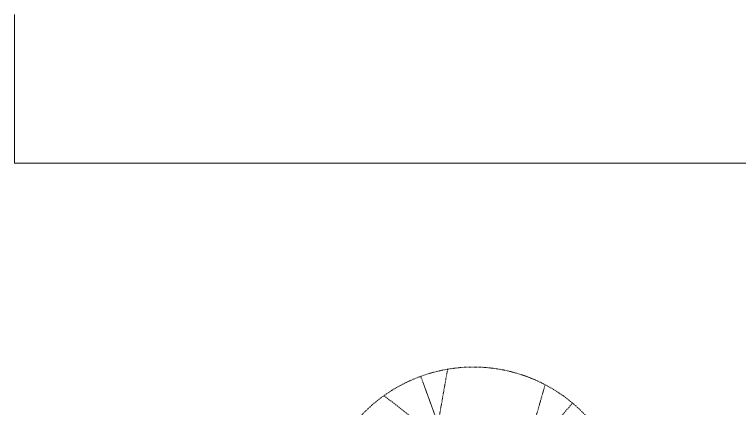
# Model space of a CAD drawing. Header units: inches. Extents: x -4294 to -464, y 9706 to 12475.
# Drawn here: x -4004.2 to -3834.8, y 12271.2 to 12363.4 of the extents above; entities that cross this region are included whole.
import ezdxf

# ---------------------------------------------------------------- set-up
doc = ezdxf.new("R2010")
doc.units = ezdxf.units.IN
doc.header["$MEASUREMENT"] = 0
doc.linetypes.add('Dash', pattern=[0.25, 0.125, -0.125])
for name, color, linetype, lineweight in [('0-1', 7, 'Continuous', 5), ('0-4', 7, 'Continuous', 9), ('A-DETL-GENF-HDLN-1', 9, 'Dash', 9), ('C-TOPO', 7, 'Continuous', 9)]:
    doc.layers.add(name, color=color, linetype=linetype, lineweight=lineweight)

# ---------------------------------------------------------------- blocks, each defined once
blk = doc.blocks.new('elm sapling fall 24458 - elm sapling fall 24458-1276656-FLOOR PLAN - 1ST FLOOR')
at = {"layer": 'A-DETL-GENF-HDLN-1'}
for p, q in [((0, 0), (-23.14, -27.58)), ((0, 0), (12.31, -33.83)), ((-11.57, -13.79), (-16.75, -31.86)), ((6.6, -18.13), (20.91, -29.31)), ((-18.53, -22.09), (-26.61, -24.25)), ((8.28, -22.76), (6.04, -35.49))]:
    blk.add_line(p, q, dxfattribs=at)
blk.add_arc((0, 0), 36, 179.9999, 360, dxfattribs=at)
blk = doc.blocks.new('CTR  - Topography_rvt-1-FLOOR PLAN - 1ST FLOOR')
at = {"layer": 'C-TOPO'}
for p, q in [((-4004.23, 12328.59), (-4004.23, 12363.36)), ((-4004.23, 12363.36), (-4004.23, 12328.59)), ((-3985.66, 12328.59), (-4004.23, 12328.59)), ((-4004.23, 12328.59), (-3985.66, 12328.59)), ((-3967.36, 12328.59), (-3985.66, 12328.59)), ((-3967.36, 12328.59), (-3985.66, 12328.59)), ((-3967.36, 12328.59), (-3730.01, 12328.59)), ((-3730.01, 12328.59), (-3967.36, 12328.59))]:
    blk.add_line(p, q, dxfattribs=at)
at = {"layer": '0-4', "rotation": 180}
blk.add_blockref('elm sapling fall 24458 - elm sapling fall 24458-1276656-FLOOR PLAN - 1ST FLOOR', (-3896.99, 12244.9), dxfattribs=at)

msp = doc.modelspace()

# ---------------------------------------------------------------- block references
at = {"layer": '0-1'}
msp.add_blockref('CTR  - Topography_rvt-1-FLOOR PLAN - 1ST FLOOR', (0, 0), dxfattribs=at)

doc.saveas('drawing.dxf')
